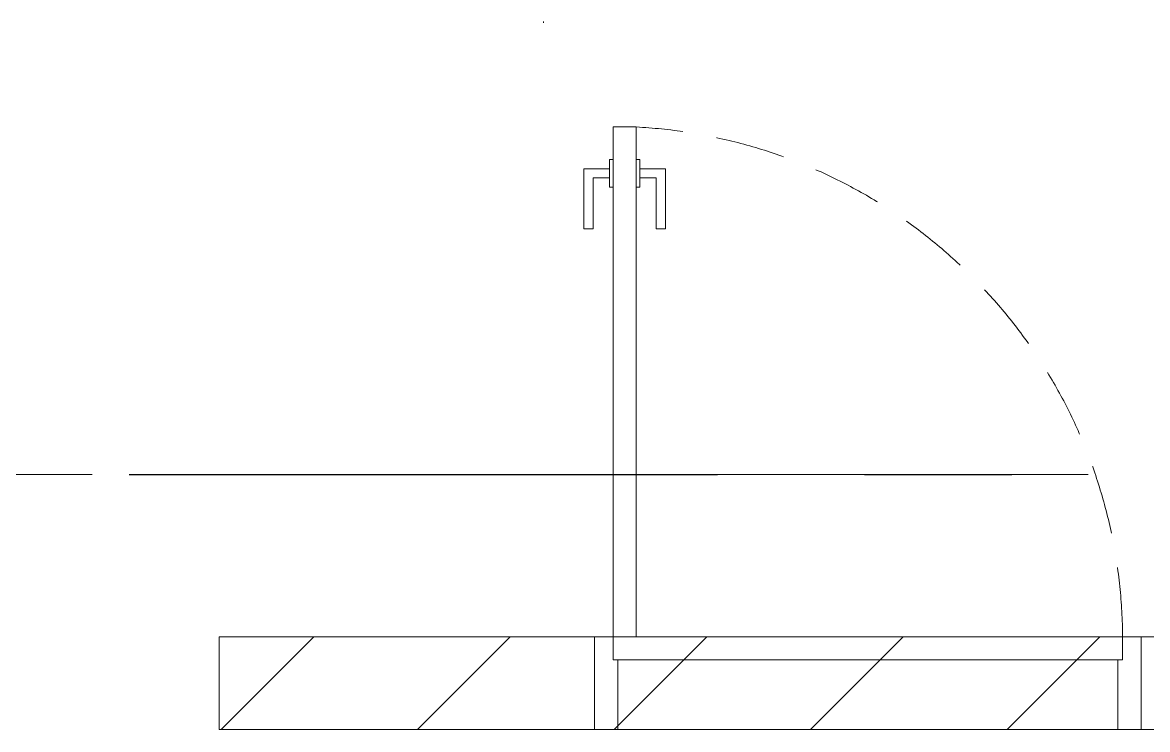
# Model space of a CAD drawing. Header units: millimetres. Extents: x -4000 to 187956, y -58990 to 162485.
# Drawn here: x 105625 to 108054, y 64900 to 66426 of the extents above; entities that cross this region are included whole.
import ezdxf

# ---------------------------------------------------------------- set-up
doc = ezdxf.new("R2010")
doc.units = ezdxf.units.MM
for name, pattern in [('Dash - 1_5mm', [225, 150, -75]), ('Dash 1_16_', [317.5, 158.75, -158.75]), ('Grid Line', [2222.5, 1270, -317.5, 317.5, -317.5]), ('Grid Line 12_5mm', [2150, 1250, -300, 300, -300])]:
    doc.linetypes.add(name, pattern=pattern)
for name, color, linetype, lineweight in [('A-DOOR', 31, 'Continuous', 13), ('A-DOOR-FRAM', 31, 'Continuous', 13), ('A-WALL', 113, 'Continuous', 13), ('A-WALL-PATT', 111, 'Continuous', 13), ('P-PIPE-CNTR', 3, 'Continuous', 9), ('S-GRID', 1, 'Continuous', 30)]:
    doc.layers.add(name, color=color, linetype=linetype, lineweight=lineweight)

# ---------------------------------------------------------------- blocks, each defined once
blk = doc.blocks.new('MP_DR_Single Swing_Miscellaneous - 2200x1200_FR_SOLID CORE-V701-0_000')
at = {"layer": 'A-DOOR', "color": 163, "lineweight": 15}
for p, q in [((550, -100), (500, -100)), ((500, -1070), (500, -1130)), ((550, -1130), (550, -1070))]:
    blk.add_line(p, q, dxfattribs=at)
at = {"layer": 'A-DOOR', "color": 174, "lineweight": 15}
for p, q in [((500, -100), (500, -1070)), ((550, -1070), (550, -100)), ((500, -1130), (500, -1200)), ((550, -1200), (550, -1130)), ((500, -1200), (550, -1200))]:
    blk.add_line(p, q, dxfattribs=at)
at = {"layer": 'A-DOOR', "lineweight": 9}
for p, q in [((457, -980), (437, -980)), ((437, -980), (437, -1110)), ((457, -1090), (457, -980)), ((613, -980), (593, -980)), ((593, -980), (593, -1090)), ((613, -1110), (613, -980)), ((492, -1090), (457, -1090)), ((500, -1070), (492, -1070)), ((492, -1070), (492, -1090)), ((492, -1090), (492, -1110)), ((492, -1110), (492, -1090)), ((500, -1130), (500, -1070)), ((550, -1070), (550, -1130)), ((558, -1070), (550, -1070)), ((558, -1090), (558, -1070)), ((558, -1110), (558, -1090)), ((593, -1090), (558, -1090)), ((558, -1090), (558, -1110)), ((437, -1110), (492, -1110)), ((492, -1110), (492, -1130)), ((558, -1130), (558, -1110)), ((558, -1110), (613, -1110)), ((492, -1130), (500, -1130)), ((550, -1130), (558, -1130))]:
    blk.add_line(p, q, dxfattribs=at)
at = {"layer": 'A-DOOR', "linetype": 'Dash - 1_5mm', "lineweight": 9}
blk.add_arc((558.7, -92.8), 1108.7, 180.3698, 266.9657, dxfattribs=at)
at = {"layer": 'A-DOOR-FRAM', "color": 91, "lineweight": 15}
for p, q in [((-590, -100), (-590, 100)), ((-590, 100), (590, 100)), ((590, 100), (590, -100)), ((500, -100), (-590, -100)), ((590, -100), (550, -100))]:
    blk.add_line(p, q, dxfattribs=at)
at = {"layer": 'A-DOOR-FRAM', "color": 81, "lineweight": 15}
for p, q in [((-590, 100), (-590, -100)), ((-540, 100), (-590, 100)), ((540, 100), (-540, 100)), ((-540, 100), (-540, -50)), ((-540, 100), (-540, -50)), ((540, -50), (540, 100)), ((540, 100), (590, 100)), ((540, -50), (540, 100)), ((590, 100), (590, -100)), ((-540, -50), (-550, -50)), ((-550, -50), (-550, -100)), ((550, -50), (-550, -50)), ((-550, -50), (-550, -100)), ((-540, -50), (540, -50)), ((550, -50), (540, -50)), ((550, -100), (550, -50)), ((550, -100), (550, -50)), ((-590, -100), (-550, -100)), ((-550, -100), (500, -100)), ((550, -100), (500, -100)), ((590, -100), (550, -100))]:
    blk.add_line(p, q, dxfattribs=at)
at = {"layer": 'A-DOOR-FRAM', "color": 71, "lineweight": 15}
blk.add_line((500, -100), (550, -100), dxfattribs=at)
blk = doc.blocks.new('CMF2_NHAXUONG_A_rvt-1-0_000')
at = {"layer": 'A-WALL-PATT', "lineweight": 9}
h = blk.add_hatch(dxfattribs=at)
h.set_pattern_fill('FP_13', color=250, style=0, pattern_type=2)
h.set_pattern_definition([(45, (0, 0), (-212.13203, 212.13203), [])])
h.paths.add_polyline_path([(106050, 64900.2), (115150, 64900.2), (115150, 65100.2), (106050, 65100.2)])
at = {"layer": 'A-WALL', "color": 90, "lineweight": 15}
for p, q in [((115150, 65100.2), (106050, 65100.2)), ((106050, 65100.2), (106050, 64900.2)), ((106050, 64900.2), (115150, 64900.2))]:
    blk.add_line(p, q, dxfattribs=at)
at = {"layer": 'A-WALL', "color": 35, "lineweight": 15}
for p, q in [((106860.1, 65100.2), (106050, 65100.2)), ((106050, 64900.2), (106050, 65100.2)), ((108040.1, 65100.2), (106860.1, 65100.2)), ((106860.1, 65100.2), (106860.1, 64900.2)), ((108067.6, 65100.2), (108040.1, 65100.2)), ((108040.1, 65100.2), (108040.1, 64900.2)), ((106050, 64900.2), (106860.1, 64900.2)), ((106860.1, 64900.2), (108040.1, 64900.2)), ((108040.1, 64900.2), (108067.6, 64900.2))]:
    blk.add_line(p, q, dxfattribs=at)
at = {"layer": 'A-WALL', "color": 53, "lineweight": 15}
for p, q in [((106860.1, 65100.2), (106860.1, 64900.2)), ((108040.1, 64900.2), (108040.1, 65100.2))]:
    blk.add_line(p, q, dxfattribs=at)
at = {"layer": 'S-GRID', "linetype": 'Grid Line 12_5mm', "lineweight": 9}
blk.add_line((-824.3, 65450), (183641.1, 65450), dxfattribs=at)
at = {"layer": 'A-DOOR', "color": 250, "lineweight": 9, "rotation": 180}
blk.add_blockref('MP_DR_Single Swing_Miscellaneous - 2200x1200_FR_SOLID CORE-V701-0_000', (107450.1, 65000.2), dxfattribs=at)

msp = doc.modelspace()

# ---------------------------------------------------------------- block references
at = {"lineweight": 5}
msp.add_blockref('CMF2_NHAXUONG_A_rvt-1-0_000', (0, 0), dxfattribs=at)

# ---------------------------------------------------------------- next in the draw order: linework, layer by layer
at = {"layer": 'P-PIPE-CNTR', "color": 1, "linetype": 'Dash 1_16_'}
msp.add_line((106750, 66425.1), (106750, 66427.6), dxfattribs=at)
at = {"layer": 'S-GRID', "linetype": 'Grid Line'}
msp.add_line((-824.3, 65450), (183641.1, 65450), dxfattribs=at)

doc.saveas('drawing.dxf')
